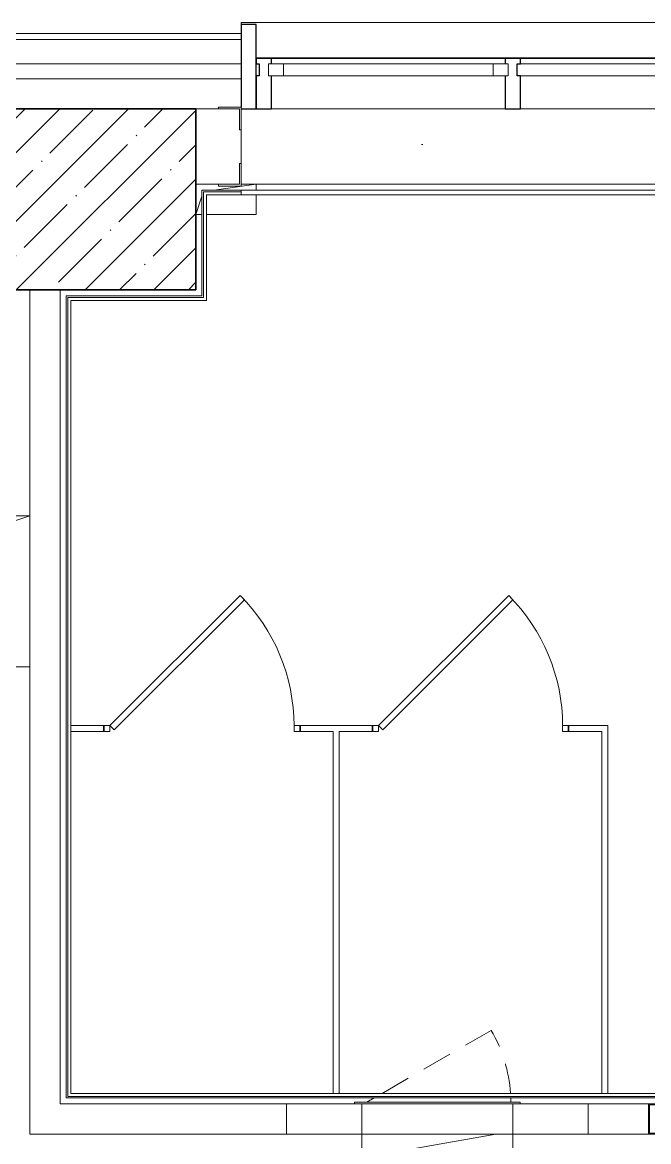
# Model space of a CAD drawing. Header units: millimetres. Extents: x 5993 to 95364, y 94667 to 143522.
# Drawn here: x 45264.9 to 45433.8, y 120793.7 to 121095.8 of the extents above; entities that cross this region are included whole.
import ezdxf

# ---------------------------------------------------------------- set-up
doc = ezdxf.new("R2010")
doc.units = ezdxf.units.MM
for name, pattern in [('200_ШТРИХ_ш1п0_6_', [160, 100, -60]), ('50_200_ШТРИХ_1Т_ш5_п1_п1_', [1400, 1000, -200, 0, -200]), ('Штрих короткий', [300, 150, -150])]:
    doc.linetypes.add(name, pattern=pattern)
for name, color, linetype, lineweight in [('0-2', 7, 'Continuous', 9), ('S-GRID-____-OTLN-1', 7, '50_200_ШТРИХ_1Т_ш5_п1_п1_', 9), ('Импосты витража', 7, 'Continuous', 9), ('Импосты витража-1', 7, 'Continuous', 25), ('Каркас_Импост', 7, 'Continuous', 13), ('Каркас_Импост-1', 7, 'Continuous', 9), ('Несущие колонны', 7, 'Continuous', 9), ('Несущие колонны-1', 7, 'Continuous', 35), ('Обобщенные модели', 7, 'Continuous', 9), ('Общие ребра', 7, 'Continuous', 9), ('Окна', 7, 'Continuous', 9), ('Остекление-1', 7, 'Continuous', 9), ('Открывание в плане-2', 7, '200_ШТРИХ_ш1п0_6_', 9), ('Открывание-1', 7, 'Continuous', 9), ('Панель-1', 7, 'Continuous', 9), ('Перемычка-1', 7, 'Штрих короткий', 9), ('Перемычка_Пунктирные линии-1', 7, '200_ШТРИХ_ш1п0_6_', 9), ('Проем', 7, 'Continuous', 35), ('Стены', 7, 'Continuous', 9), ('Стены-1', 7, 'Continuous', 13)]:
    doc.layers.add(name, color=color, linetype=linetype, lineweight=lineweight)

# ---------------------------------------------------------------- blocks, each defined once
blk = doc.blocks.new('BSC_Колонна _Прямоугольная - 600х600-V75-АИ2_01_План напольных покрытий и плинтусов 1го этажа _Часть 1_')
at = {"layer": 'Несущие колонны'}
h = blk.add_hatch(dxfattribs=at)
h.set_pattern_fill('FP_107', color=256, style=0, pattern_type=2)
h.set_pattern_definition([(45, (-44900, -87200), (-114.0492527375783, 114.0492527375783), []), (45, (-44785.95099999999, -87200), (-114.0492527375783, 114.0492527375783), [201.613, -40.323, 3.353, -36.97])])
h.paths.add_polyline_path([(-299.9999999999491, -299.9999999998972), (300.0000000000444, -299.9999999998885), (300.0000000000444, 300.0000000001029), (-299.9999999999578, 300.0000000001029)], flags=0)
at = {"layer": 'Несущие колонны-1'}
for p, q in [((300, 299.9999999999999), (-300.0000000000002, 299.9999999999999)), ((-300.0000000000001, 299.9999999999993), (-299.9999999999954, -299.9999999999999)), ((299.9999999999998, -299.999999999992), (299.9999999999998, 299.9999999999999)), ((-299.9999999999954, -299.9999999999999), (299.9999999999998, -299.999999999992))]:
    blk.add_line(p, q, dxfattribs=at)
blk = doc.blocks.new('Проем_Дверь_Прямоугольный - 1800х2700h_оконные проемы-28620215-АИ2_01_План напольных покрытий и плинтусов 1го этажа _Часть 1_')
at = {"layer": 'Перемычка-1'}
for p, q in [((899.9999999999917, 125.0000000009615), (-900.0000000000082, 125.0000000009615)), ((899.9999999999917, -125), (-900.0000000000082, -125))]:
    blk.add_line(p, q, dxfattribs=at)
blk = doc.blocks.new('PNS_Панель прямоугольная2 - Нр_Стекло - 40мм-26243474-АИ2_01_План напольных покрытий и плинтусов 1го этажа _Часть 1_')
at = {"layer": 'Каркас_Импост'}
for p, q in [((-397.500000000002, -2.258793152520866e-12), (-397.500000000002, 39.9999999999943)), ((-397.500000000002, 39.9999999999943), (-347.5000000000051, 39.9999999999943)), ((-347.5000000000051, 39.9999999999943), (-347.5000000000051, -2.258793152520866e-12)), ((397.500000000001, 39.9999999999943), (347.5000000000048, 39.9999999999943)), ((347.5000000000048, 39.9999999999943), (347.5000000000048, -2.258793152520866e-12)), ((397.500000000001, -2.258793152520866e-12), (397.500000000001, 39.9999999999943)), ((-347.5000000000051, -2.258793152520866e-12), (-397.500000000002, -2.258793152520866e-12)), ((347.5000000000048, -2.258793152520866e-12), (397.500000000001, -2.258793152520866e-12))]:
    blk.add_line(p, q, dxfattribs=at)
at = {"layer": 'Каркас_Импост-1'}
for p, q in [((-347.5000000000051, 39.9999999999943), (347.5000000000048, 39.9999999999943)), ((-347.5000000000051, -2.258793152520866e-12), (347.5000000000048, -2.258793152520866e-12))]:
    blk.add_line(p, q, dxfattribs=at)
blk = doc.blocks.new('Прямоугольный импост - Импост структурный с накладкой - 150мм-25647633-АИ2_01_План напольных покрытий и плинтусов 1го этажа _Часть 1_')
at = {"layer": 'Импосты витража-1'}
for p, q in [((-25.00000000000298, 0), (-25.00000000000298, 16.99999999999613)), ((-25.00000000000298, 16.99999999999613), (25.00000000000298, 16.99999999999613)), ((-14.99999999999659, 0), (-25.00000000000298, 0)), ((-14.99999999999659, -40.00000000000824), (-14.99999999999659, 0)), ((25.00000000000298, 16.99999999999613), (25.00000000000298, 0)), ((-25.00000000000298, -150.0000000000005), (-25.00000000000298, -40.00000000000824)), ((-25.00000000000298, -40.00000000000824), (-14.99999999999659, -40.00000000000824)), ((25.00000000000298, -40.00000000000824), (25.00000000000298, -150.0000000000005)), ((25.00000000000298, -150.0000000000005), (-25.00000000000298, -150.0000000000005))]:
    blk.add_line(p, q, dxfattribs=at)
blk = doc.blocks.new('Прямоугольный импост - Импост структурный с накладкой - 150мм-25647642-АИ2_01_План напольных покрытий и плинтусов 1го этажа _Часть 1_')
at = {"layer": 'Импосты витража'}
for p, q in [((103600.000000001, 79474.99999999772), (103600.000000001, 80249.99999999772)), ((103767.000000001, 79474.99999999772), (103767.000000001, 80249.99999999772))]:
    blk.add_line(p, q, dxfattribs=at)
blk = doc.blocks.new('Прямоугольный импост - Импост структурный с накладкой - 150мм-V165-АИ2_01_План напольных покрытий и плинтусов 1го этажа _Часть 1_')
at = {"layer": 'Импосты витража-1'}
for p, q in [((-24.99999999999432, 0), (-24.99999999999432, 16.99999999999613)), ((-24.99999999999432, 16.99999999999613), (24.99999999999432, 16.99999999999613)), ((24.99999999999432, 0), (14.99999999999659, 0)), ((14.99999999999659, 0), (14.99999999999659, -40.00000000000824)), ((24.99999999999432, 16.99999999999613), (24.99999999999432, 0)), ((-24.99999999999432, -150.0000000000005), (-24.99999999999432, -40.00000000000824)), ((14.99999999999659, -40.00000000000824), (24.99999999999432, -40.00000000000824)), ((24.99999999999432, -40.00000000000824), (24.99999999999432, -150.0000000000005)), ((24.99999999999432, -150.0000000000005), (-24.99999999999432, -150.0000000000005))]:
    blk.add_line(p, q, dxfattribs=at)
blk = doc.blocks.new('PNS_Панель прямоугольная1 - Нр_Стекло - 40мм-25259299-АИ2_01_План напольных покрытий и плинтусов 1го этажа _Часть 1_')
at = {"layer": 'Остекление-1'}
for p, q in [((-387.4999999999969, 39.99999999999774), (387.4999999999974, 39.99999999999774)), ((-397.5000000000045, -2.263023102244688e-12), (397.5000000000034, -2.263023102244688e-12)), ((387.4999999999974, -2.263023102244688e-12), (-387.5000000000012, -2.263023102244688e-12))]:
    blk.add_line(p, q, dxfattribs=at)
blk = doc.blocks.new('Прямоугольный импост - Откос НВФ_50х280 мм-25993834-АИ2_01_План напольных покрытий и плинтусов 1го этажа _Часть 1_')
at = {"layer": 'Импосты витража-1'}
for p, q in [((-50.00000000000596, 130.0000000000051), (0, 130.0000000000051)), ((-50.00000000000596, -150.0000000000005), (-50.00000000000596, 130.0000000000051)), ((0, 130.0000000000051), (0, -144.0000000006389)), ((0, -150.0000000000005), (-50.00000000000596, -150.0000000000005))]:
    blk.add_line(p, q, dxfattribs=at)
blk = doc.blocks.new('DOR_ДУ_распашная__1Ст_Прямоугольная_ШЕР - Вн_650х2100h_Кабинки С_у-19996353-АИ2_01_План напольных покрытий и плинтусов 1го этажа _Часть 1_')
at = {"layer": 'Каркас_Импост'}
for p, q in [((-305.0000000000086, 10.00000000095872), (-325.0000000000085, 10.00000000095872)), ((-305.0000000000086, -9.999999999041306), (-305.0000000000086, 10.00000000095872)), ((304.999999999991, 10.00000000096534), (304.999999999991, -9.999999999041306)), ((324.9999999999916, 10.00000000096534), (304.999999999991, 10.00000000096534)), ((-325.0000000000085, -9.999999999041306), (-305.0000000000086, -9.999999999041306)), ((304.999999999991, -9.999999999041306), (324.9999999999916, -9.999999999041306))]:
    blk.add_line(p, q, dxfattribs=at)
at = {"layer": 'Открывание-1'}
blk.add_arc((-304.9999999999842, 10.00000000095806), 609.9999999999758, 359.9999999999996, 45.00000000000158, dxfattribs=at)
at = {"layer": 'Панель-1'}
for p, q in [((126.3351365237805, 441.3351365247464), (-305.0000000000111, 10.00000000094984)), ((-290.8578643762801, -4.142135622781105), (140.4772721475116, 427.1930009010154)), ((140.4772721475116, 427.1930009010154), (126.3351365237805, 441.3351365247462)), ((-305.0000000000111, 10.00000000094984), (-290.8578643762801, -4.142135622781105))]:
    blk.add_line(p, q, dxfattribs=at)
at = {"layer": 'Проем'}
for p, q in [((-325.0000000000085, 10.00000000095872), (-325.0000000000085, -9.999999999041306)), ((324.9999999999916, -9.999999999041306), (324.9999999999916, 10.00000000096534))]:
    blk.add_line(p, q, dxfattribs=at)
blk = doc.blocks.new('Фахверк_СКБ_Уголок - 250_3520_1-27501181-АИ2_01_План напольных покрытий и плинтусов 1го этажа _Часть 1_')
at = {"layer": 'Обобщенные модели'}
for p, q in [((199.9999999999932, 181.0000000000102), (124.9999999999923, 181.0000000000102)), ((124.9999999999923, 181.0000000000102), (124.9999999999923, 106.0000000000104)), ((130.9999999999934, 106.0000000000104), (130.9999999999934, 175.0000000000097)), ((130.9999999999934, 175.0000000000097), (199.9999999999932, 175.0000000000097)), ((199.9999999999932, 175.0000000000097), (199.9999999999932, 181.0000000000102)), ((124.9999999999923, 106.0000000000104), (130.9999999999934, 106.0000000000104)), ((130.9999999999925, -5.999999999986928), (124.9999999999923, -5.999999999986928)), ((124.9999999999923, -5.999999999986928), (124.9999999999923, -80.99999999998717)), ((130.9999999999925, -74.99999999998667), (130.9999999999925, -5.999999999986928)), ((124.9999999999923, -80.99999999998717), (199.9999999999924, -80.99999999998717)), ((199.9999999999924, -74.99999999998667), (130.9999999999925, -74.99999999998667)), ((199.9999999999924, -80.99999999998717), (199.9999999999924, -74.99999999998667))]:
    blk.add_line(p, q, dxfattribs=at)
blk = doc.blocks.new('154_Фахверк_СКБ_Швеллер - Тип_100_4830-28143655-АИ2_01_План напольных покрытий и плинтусов 1го этажа _Часть 1_')
at = {"layer": 'Обобщенные модели'}
for p, q in [((174.9999999999923, 50.00000000000986), (124.9999999999923, 50.00000000000986)), ((124.9999999999923, 50.00000000000986), (124.9999999999923, -49.99999999999013)), ((127.9999999999923, 47.00000000000985), (174.9999999999923, 47.00000000000985)), ((127.9999999999923, -46.99999999999012), (127.9999999999923, 47.00000000000985)), ((174.9999999999923, 47.00000000000985), (174.9999999999923, 50.00000000000986)), ((124.9999999999923, -49.99999999999013), (174.9999999999923, -49.99999999999013)), ((174.9999999999923, -46.99999999999012), (127.9999999999923, -46.99999999999012)), ((174.9999999999923, -49.99999999999013), (174.9999999999923, -46.99999999999012))]:
    blk.add_line(p, q, dxfattribs=at)
blk = doc.blocks.new('AR_Отверстие Ниша - Лючок-32401620-АИ2_01_План напольных покрытий и плинтусов 1го этажа _Часть 1_')
at = {"layer": 'Окна'}
for p, q in [((249.999999999992, 50.00000015199998), (-250.000000000008, 50.00000015199998)), ((-250.000000000008, 50.00000015199998), (-250.000000000008, -50.00000000000002)), ((249.999999999992, -50.00000000000002), (249.999999999992, 50.00000015199998)), ((-250.000000000008, -50.00000000000002), (249.999999999992, -50.00000000000002))]:
    blk.add_line(p, q, dxfattribs=at)
blk = doc.blocks.new('Л_Общий_Лючок - Лючок-V203-АИ2_01_План напольных покрытий и плинтусов 1го этажа _Часть 1_')
at = {"layer": 'Окна'}
for p, q in [((524.0000000000001, 6.00000000000021), (-23.9999999999984, 6.00000000000021)), ((-23.9999999999984, 6.00000000000021), (-23.9999999999984, 0)), ((-23.9999999999984, 0), (-7.651979050393721e-12, 0)), ((499.9999999999881, 0), (524.0000000000001, 0)), ((524.0000000000001, 6.00000000000021), (524.0000000000001, 0))]:
    blk.add_line(p, q, dxfattribs=at)
at = {"layer": 'Открывание в плане-2'}
for p, q in [((66.62177826491295, 35.00000000000222), (428.6203970468094, 243.9999999999997)), ((16.39230484541311, 6.00000000000129), (40.6410161513806, 20.00000000000292))]:
    blk.add_line(p, q, dxfattribs=at)
for start, end in [(4.130265715369334, 29.99999999999959), (0.7080455512058774, 2.360151837353874)]:
    blk.add_arc((6.000000000001394, 3.037103901704086e-12), 487.9999999999999, start, end, dxfattribs=at)
blk = doc.blocks.new('АР_Перемычка1 - АР_Перемычка 2-29726453-АИ2_01_План напольных покрытий и плинтусов 1го этажа _Часть 1_')
at = {"layer": 'Перемычка_Пунктирные линии-1'}
for p, q in [((-250, 50.00000000000646), (8.121503469737946e-13, 50.00000000000646)), ((-250, -49.9999999999935), (-250, 50.00000000000646)), ((500.0000000000194, 50.00000000000646), (750.0000000000033, 50.00000000000646)), ((750.0000000000033, 50.00000000000646), (750.0000000000033, -49.9999999999935)), ((-250, -49.9999999999935), (8.121503469737946e-13, -49.9999999999935)), ((500.0000000000194, -49.9999999999935), (750.0000000000033, -49.9999999999935))]:
    blk.add_line(p, q, dxfattribs=at)
blk = doc.blocks.new('AR_Отверстие прямоугольное _в плите_ - AR_Отверстие прямоугольное _в плите_-V216-АИ2_01_План напольных покрытий и плинтусов 1го этажа _Часть 1_')
at = {"layer": 'Обобщенные модели'}
for p, q in [((125.0000000376036, 250.0000000752069), (-125.0000000375963, 250.0000000752069)), ((-125.0000000375963, 250.0000000752069), (-125.0000000375963, -250.0000000751931)), ((-62.50000001879635, 187.5000000564069), (125.0000000376036, 250.0000000752069)), ((-125.0000000375963, -250.0000000751931), (-62.50000001879635, 187.5000000564069)), ((-125.0000000375963, -250.0000000751931), (125.0000000376036, -250.0000000751931))]:
    blk.add_line(p, q, dxfattribs=at)
blk = doc.blocks.new('AR_Отверстие прямоугольное _в плите_ - AR_Отверстие прямоугольное _в плите_-30459267-АИ2_01_План напольных покрытий и плинтусов 1го этажа _Часть 1_')
at = {"layer": 'Обобщенные модели'}
for p, q in [((-250.0000000751963, 139.9999998473222), (-250.0000000751963, -150.0000000755931)), ((-175.0000000373963, 75.00000003780691), (193.3333321284369, 139.9999998473163)), ((250.0000000752036, -150.0000000755931), (250.0000000752036, 139.9999998472883)), ((-250.0000000751963, -150.0000000755931), (-175.0000000373963, 75.00000003780688)), ((-250.0000000751963, -150.0000000755931), (250.0000000752036, -150.0000000755931))]:
    blk.add_line(p, q, dxfattribs=at)
blk = doc.blocks.new('AR_Отверстие прямоугольное _в плите_ - AR_Отверстие прямоугольное _в плите_-V251-АИ2_01_План напольных покрытий и плинтусов 1го этажа _Часть 1_')
at = {"layer": 'Обобщенные модели'}
for p, q in [((-40.00000028726127, 30.00000000019194), (99.99999946742992, 49.99999999998212)), ((99.9999999996036, 30.0000000001955), (99.9999999996036, 50.00000007600693)), ((-99.99999999959637, -50.00000007599307), (-79.92857142761618, 10.21428563994752)), ((99.9999999996036, -50.00000007599307), (99.9999999996036, 15.00000000019121)), ((-99.99999999959637, -50.00000007599307), (-80.00000000016088, -50.00000007599307)), ((-65.00000000016497, -50.00000007599307), (99.9999999996036, -50.00000007599307))]:
    blk.add_line(p, q, dxfattribs=at)
blk = doc.blocks.new('Отлив_СКБ - Отлив витража_120_НВФ-31885689-АИ2_01_План напольных покрытий и плинтусов 1го этажа _Часть 1_')
at = {"layer": 'Окна'}
for p, q in [((6.226485993465758e-12, 113.000000001342), (6.226485993465758e-12, 119.999999999992)), ((1799.99999999987, 119.9999999999919), (6.226485993465758e-12, 119.9999999999919)), ((1799.99999999987, 119.999999999992), (1799.99999999987, 113.0000000012636)), ((50.00000000001786, 1.999999999997927), (1749.999999999503, 1.999999999997927))]:
    blk.add_line(p, q, dxfattribs=at)

msp = doc.modelspace()

# ---------------------------------------------------------------- linework, layer by layer
at = {"layer": 'S-GRID-____-OTLN-1', "color": 251, "ltscale": 0.6, "true_color": 0x636466}
msp.add_line((50293.30950994242, 121062.8369881515), (41443.96669787401, 121062.8369881515), dxfattribs=at)
at = {"layer": 'Общие ребра'}
for p, q in [((45185.58384159015, 121091.2000475999), (45323.95618497134, 121091.2000475999)), ((45323.95618497134, 121091.2000475999), (45185.58384159015, 121091.2000475999)), ((45185.58384159015, 121084.6884079113), (45323.95618497134, 121084.6884079113)), ((45185.58384159015, 121080.618633106), (45323.95618497134, 121080.618633106)), ((45317.85152276335, 121072.4790834953), (45311.74686055537, 121072.4790834953)), ((45311.74686055537, 121072.4790834953), (45317.85152276335, 121072.4790834953)), ((45323.95618497134, 121050.095322066), (45313.78174795797, 121050.095322066)), ((45313.78174795797, 121049.281367105), (45313.78174795797, 121050.095322066)), ((45313.78174795797, 121049.281367105), (45313.78174795797, 121022.0138759093)), ((45277.15377471001, 121021.6068984287), (45277.15377471001, 120805.9088337463)), ((45277.15377471001, 121021.6068984287), (45277.96772967107, 121021.6068984287)), ((45277.96772967107, 121021.6068984287), (45313.78174795797, 121021.6068984287)), ((45313.78174795797, 121022.0138759093), (45313.78174795797, 121021.6068984287)), ((45277.96772967107, 120805.9088337463), (45277.15377471001, 120805.9088337463)), ((45277.96772967107, 120805.9088337463), (45557.96823627775, 120805.9088337463))]:
    msp.add_line(p, q, dxfattribs=at)
at = {"layer": 'Стены'}
for p, q in [((45470.46807796319, 121052.1302094687), (45323.95618497134, 121052.1302094687)), ((45323.95618497134, 121050.5022995466), (45470.46807796319, 121050.5022995466)), ((45470.46807796319, 121049.281367105), (45323.95618497134, 121049.281367105))]:
    msp.add_line(p, q, dxfattribs=at)
at = {"layer": 'Стены-1'}
for p, q in [((45323.95618497134, 121092.827957522), (45185.58384159015, 121092.827957522)), ((45323.95618497134, 121091.2000475999), (45323.95618497134, 121092.827957522)), ((45323.95618497134, 121072.967456472), (45323.95618497134, 121091.2000475999)), ((45323.95618497134, 121057.7464987), (45323.95618497134, 121066.862794264)), ((45311.74686055537, 121052.1302094687), (45317.85152276335, 121052.1302094687)), ((45323.95618497134, 121050.5022995466), (45313.37477047746, 121050.5022995466)), ((45313.37477047746, 121050.5022995466), (45313.37477047746, 121050.095322066)), ((45313.37477047746, 121050.095322066), (45313.37477047746, 121049.281367105)), ((45323.95618497134, 121049.281367105), (45323.95618497134, 121050.5022995466)), ((45313.37477047746, 121049.281367105), (45313.37477047746, 121022.0138759093)), ((45314.59570291905, 121049.281367105), (45323.95618497134, 121049.281367105)), ((45314.59570291905, 121022.0138759093), (45314.59570291905, 121049.281367105)), ((45266.9793376967, 121023.6417858314), (45266.9793376967, 120795.734396733)), ((45275.11888730734, 120803.8739463436), (45275.11888730734, 121023.6417858314)), ((45277.15377471001, 121022.0138759093), (45276.74679722947, 121022.0138759093)), ((45276.74679722947, 121022.0138759093), (45276.74679722947, 120805.5018562657)), ((45277.96772967107, 121022.0138759093), (45277.15377471001, 121022.0138759093)), ((45313.37477047746, 121022.0138759093), (45277.96772967107, 121022.0138759093)), ((45277.96772967107, 120806.7227887074), (45277.96772967107, 121020.7929434677)), ((45277.96772967107, 121020.7929434677), (45314.59570291905, 121020.7929434677)), ((45314.59570291905, 121021.6068984287), (45314.59570291905, 121022.0138759093)), ((45314.59570291905, 121020.7929434677), (45314.59570291905, 121021.6068984287)), ((45286.92123424279, 120906.0252939574), (45277.96772967107, 120906.0252939574)), ((45277.96772967107, 120906.0252939574), (45277.96772967107, 120904.3973840353)), ((45277.96772967107, 120904.3973840353), (45286.92123424279, 120904.3973840353)), ((45359.36322577766, 120906.0252939574), (45339.82830671208, 120906.0252939574)), ((45339.82830671208, 120904.3973840353), (45348.78181128381, 120904.3973840353)), ((45348.78181128381, 120904.3973840353), (45348.78181128381, 120806.7227887074)), ((45350.40972120594, 120904.3973840353), (45359.36322577766, 120904.3973840353)), ((45350.40972120594, 120806.7227887074), (45350.40972120594, 120904.3973840353)), ((45422.85171274078, 120906.0252939574), (45412.27029824693, 120906.0252939574)), ((45412.27029824693, 120904.3973840353), (45421.22380281865, 120904.3973840353)), ((45421.22380281865, 120904.3973840353), (45421.22380281865, 120806.7227887074)), ((45422.85171274078, 120904.3973840353), (45422.85171274078, 120906.0252939574)), ((45422.85171274078, 120806.7227887074), (45422.85171274078, 120904.3973840353)), ((45276.74679722947, 120805.5018562657), (45277.15377471001, 120805.5018562657)), ((45277.15377471001, 120805.5018562657), (45277.96772967107, 120805.5018562657)), ((45557.1542813167, 120806.7227887073), (45277.96772967107, 120806.7227887074)), ((45277.96772967107, 120805.5018562657), (45558.37521375829, 120805.5018562657)), ((45348.78181128381, 120806.7227887074), (45350.40972120594, 120806.7227887074)), ((45421.22380281865, 120806.7227887074), (45422.85171274078, 120806.7227887074)), ((45354.56089150751, 120803.8739463436), (45275.11888730734, 120803.8739463436)), ((45433.84010471521, 120803.8739463436), (45399.16562337392, 120803.8739463436)), ((45266.9793376967, 120795.734396733), (45275.11888730734, 120795.734396733)), ((45275.11888730734, 120795.734396733), (45356.51438341408, 120795.734396733)), ((45397.21213146734, 120795.734396733), (45433.84010471521, 120795.734396733))]:
    msp.add_line(p, q, dxfattribs=at)

# ---------------------------------------------------------------- block references
at = {"layer": '0-2', "xscale": 0.08139549610658335, "yscale": 0.08139549610658335, "zscale": 0.08139549610658335}
for name, p in [('Отлив_СКБ - Отлив витража_120_НВФ-31885689-АИ2_01_План напольных покрытий и плинтусов 1го этажа _Часть 1_', (45323.95618497148, 121086.0721313449)), ('BSC_Колонна _Прямоугольная - 600х600-V75-АИ2_01_План напольных покрытий и плинтусов 1го этажа _Часть 1_', (45287.32821172333, 121048.0604346634)), ('AR_Отверстие прямоугольное _в плите_ - AR_Отверстие прямоугольное _в плите_-V251-АИ2_01_План напольных покрытий и плинтусов 1го этажа _Часть 1_', (45319.88641016599, 121048.0604346634)), ('AR_Отверстие прямоугольное _в плите_ - AR_Отверстие прямоугольное _в плите_-V216-АИ2_01_План напольных покрытий и плинтусов 1го этажа _Часть 1_', (45256.80490068343, 120942.2462897248)), ('DOR_ДУ_распашная__1Ст_Прямоугольная_ШЕР - Вн_650х2100h_Кабинки С_у-19996353-АИ2_01_План напольных покрытий и плинтусов 1го этажа _Часть 1_', (45313.37477047746, 120905.2113389963)), ('DOR_ДУ_распашная__1Ст_Прямоугольная_ШЕР - Вн_650х2100h_Кабинки С_у-19996353-АИ2_01_План напольных покрытий и плинтусов 1го этажа _Часть 1_', (45385.8167620123, 120905.2113389963)), ('Л_Общий_Лючок - Лючок-V203-АИ2_01_План напольных покрытий и плинтусов 1го этажа _Часть 1_', (45356.51438341408, 120803.8739463436)), ('154_Фахверк_СКБ_Швеллер - Тип_100_4830-28143655-АИ2_01_План напольных покрытий и плинтусов 1го этажа _Часть 1_', (45423.66566770189, 120799.8041715383)), ('AR_Отверстие прямоугольное _в плите_ - AR_Отверстие прямоугольное _в плите_-30459267-АИ2_01_План напольных покрытий и плинтусов 1го этажа _Часть 1_', (45376.86325744071, 120784.3390272781))]:
    msp.add_blockref(name, p, dxfattribs=at)
at = {"layer": '0-2', "extrusion": (0, 0, -1), "xscale": 0.08139549610658335, "yscale": 0.08139549610658335, "zscale": 0.08139549610658335}
for name, p in [('Прямоугольный импост - Откос НВФ_50х280 мм-25993834-АИ2_01_План напольных покрытий и плинтусов 1го этажа _Часть 1_', (-45323.95618497148, 121084.6884079112)), ('Прямоугольный импост - Импост структурный с накладкой - 150мм-V165-АИ2_01_План напольных покрытий и плинтусов 1го этажа _Часть 1_', (-45330.06084717941, 121084.6884079112)), ('Прямоугольный импост - Импост структурный с накладкой - 150мм-25647633-АИ2_01_План напольных покрытий и плинтусов 1го этажа _Часть 1_', (-45397.21213146734, 121084.6884079112))]:
    msp.add_blockref(name, p, dxfattribs=at)
at = {"layer": '0-2', "xscale": 0.08139549610658335, "yscale": 0.08139549610658335, "zscale": 0.08139549610658335}
for name, p, rotation in [('Прямоугольный импост - Импост структурный с накладкой - 150мм-25647642-АИ2_01_План напольных покрытий и плинтусов 1го этажа _Часть 1_', (51864.08429713502, 112639.9056868529), 89.9999999999988), ('Прямоугольный импост - Импост структурный с накладкой - 150мм-25647642-АИ2_01_План напольных покрытий и плинтусов 1го этажа _Часть 1_', (51931.23558142316, 112639.9056868531), 90), ('PNS_Панель прямоугольная2 - Нр_Стекло - 40мм-26243474-АИ2_01_План напольных покрытий и плинтусов 1го этажа _Часть 1_', (45363.63648932338, 121084.6884079112), 180), ('PNS_Панель прямоугольная1 - Нр_Стекло - 40мм-25259299-АИ2_01_План напольных покрытий и плинтусов 1го этажа _Часть 1_', (45430.78777361132, 121084.6884079112), 180), ('Фахверк_СКБ_Уголок - 250_3520_1-27501181-АИ2_01_План напольных покрытий и плинтусов 1го этажа _Часть 1_', (45334.13062198466, 121066.3744212873), 180), ('Проем_Дверь_Прямоугольный - 1800х2700h_оконные проемы-28620215-АИ2_01_План напольных покрытий и плинтусов 1го этажа _Часть 1_', (45397.21213146727, 121062.304646482), 180), ('АР_Перемычка1 - АР_Перемычка 2-29726453-АИ2_01_План напольных покрытий и плинтусов 1го этажа _Часть 1_', (45397.21213146734, 120799.8041715383), 180), ('AR_Отверстие Ниша - Лючок-32401620-АИ2_01_План напольных покрытий и плинтусов 1го этажа _Часть 1_', (45376.86325744071, 120799.8041715383), 180)]:
    msp.add_blockref(name, p, dxfattribs=dict(at, rotation=rotation))

doc.saveas('drawing.dxf')
